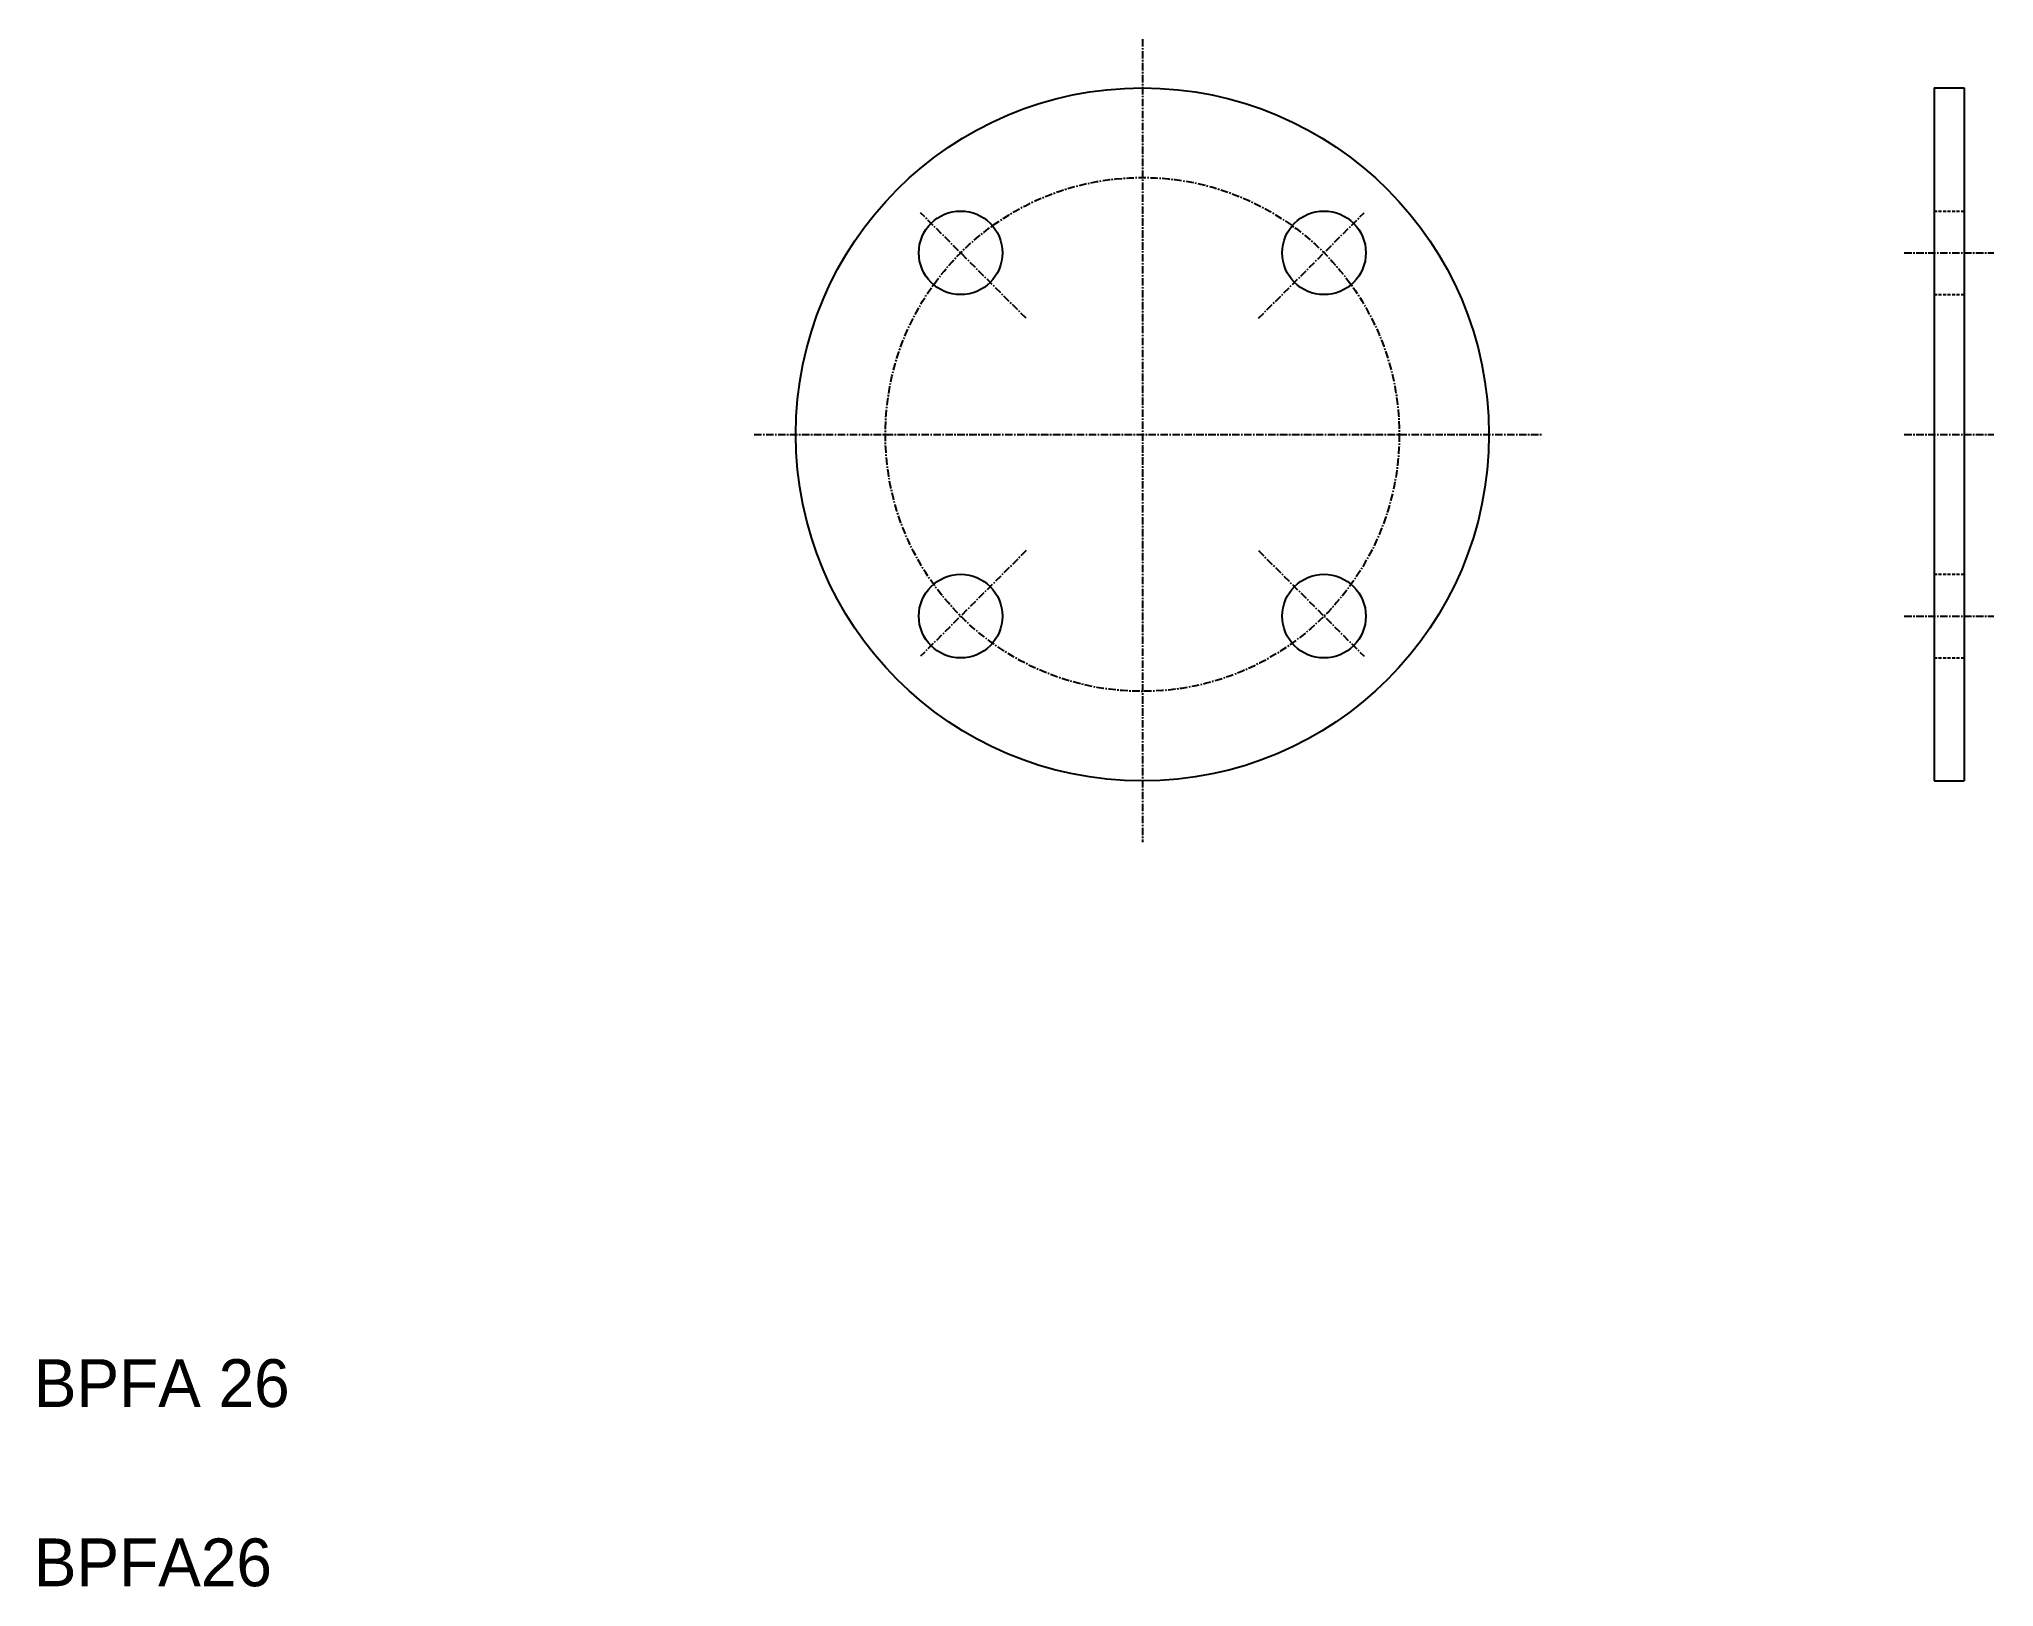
# Model space of a CAD drawing. Extents: x 103 to 430, y 122 to 381.
import ezdxf

# ---------------------------------------------------------------- set-up
doc = ezdxf.new("R2010")
doc.units = 0
doc.linetypes.add('CENTER', pattern=[2, 1.25, -0.25, 0.25, -0.25])
doc.linetypes.add('DASHED', pattern=[0.75, 0.5, -0.25])
doc.layers.get('0').update_dxf_attribs({"linetype": 'CONTINUOUS'})
doc.layers.add('CENTER', color=1, linetype='CENTER')

msp = doc.modelspace()

# ---------------------------------------------------------------- linework, layer by layer
for p, q in [((420.47, 372.85), (420.47, 256.85)), ((420.47, 372.85), (425.47, 372.85)), ((425.47, 372.85), (425.47, 256.85)), ((420.47, 341.35), (420.47, 341.35)), ((420.47, 314.85), (420.47, 314.85)), ((420.47, 256.85), (425.47, 256.85))]:
    msp.add_line(p, q)
at = {"color": 3, "linetype": 'DASHED'}
for p, q in [((420.47, 352.25), (425.47, 352.25)), ((420.47, 338.25), (425.47, 338.25)), ((420.47, 291.44), (425.47, 291.44)), ((420.47, 277.44), (425.47, 277.44))]:
    msp.add_line(p, q, dxfattribs=at)
for centre, radius in [((287.97, 314.85), 58), ((257.56, 345.25), 7), ((318.37, 345.25), 7), ((257.56, 284.44), 7), ((318.37, 284.44), 7)]:
    msp.add_circle(centre, radius)
at = {"layer": 'CENTER', "color": 1, "linetype": 'CENTER'}
for p, q in [((287.97, 381.03), (287.97, 246.63)), ((268.52, 334.29), (250.84, 351.97)), ((307.41, 334.29), (325.09, 351.97)), ((415.47, 345.25), (430.47, 345.25)), ((223, 314.85), (354.97, 314.85)), ((415.47, 314.85), (430.47, 314.85)), ((268.52, 295.4), (250.84, 277.72)), ((307.41, 295.4), (325.09, 277.72)), ((415.47, 284.44), (430.47, 284.44))]:
    msp.add_line(p, q, dxfattribs=at)
msp.add_circle((287.97, 314.85), 43, dxfattribs=at)

# ---------------------------------------------------------------- texts
for s, p in [('BPFA 26', (102.47, 152.06)), ('BPFA26', (102.47, 122.06))]:
    msp.add_text(s, height=8).set_placement(p)

doc.saveas('drawing.dxf')
